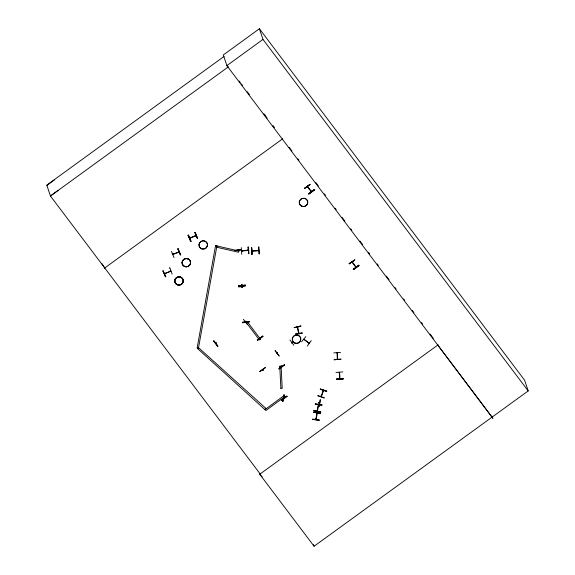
<?xml version="1.0" encoding="UTF-8"?>
<svg xmlns="http://www.w3.org/2000/svg" width="575" height="575" viewBox="0 0 575 575"><rect width="100%" height="100%" fill="white"/><g stroke="black" fill="none" stroke-linecap="round" stroke-linejoin="round"><path stroke-width="0.86" d="M297.404 327.47L297.821 327.678L297.419 327.024M297.368 326.866L298.598 333.529L298.49 332.911M298.878 333.349L297.649 326.981M245.834 321.734L245.777 321.145L245.92 321.82M317.019 412.965L315.812 419.527L315.905 418.686M318.421 404.484L317.515 411.168L317.256 410.435M318.356 405.296L318.708 404.671M216.538 343.052L216.114 343.577L215.769 343.268M245.007 322.561L244.756 322.137M245.396 322.28L245.295 321.827M317.882 395.729L324.199 398.123M238.129 250.204L238.46 250.772M242.24 287.241L241.91 287.399L241.874 286.681M242.204 285.444L242.039 284.668L241.787 285.229M164.551 273.506L164.594 273.865L165.197 273.434M170.84 271.206L170.15 271.17M178.358 251.929L178.53 252.31L178.394 251.836M189.671 238.093L190.418 238.093L190.16 237.633M195.327 235.477L195.522 235.973L195.292 235.563M195.924 235.304L195.895 235.599M312.556 419.096L319.283 420.073L319.211 420.433L312.505 419.362L319.254 419.98M314.015 410.737L320.699 411.707L320.67 412.103L313.964 411.053L314 410.6M320.67 412.088L313.964 411.01M320.721 411.822L314.015 410.715M323.322 390.396L320.979 396.657L321.188 395.895M323.265 390.238L323.085 391.029L323.567 390.497M323.15 390.346L323.488 390.31M337.022 352.719L337.288 353.172M339.904 378.724L339.897 378.774C339.811 374.418 339.717 372.564 339.185 372.701M282.684 401.372L284.1 394.766L282.713 401.372M282.993 401.408L284.107 394.831M284.143 398.223C283.576 397.569 284.115 399.028 284.179 397.907M304.405 339.595L303.665 339.401M308.689 342.563L308.444 342.937L309.091 343.023M319.484 402.701L319.549 403.226L319.067 402.795M318.881 402.73L319.01 403.161L319.017 402.637M320.225 399.704L319.089 406.353L319.463 406.403L320.289 399.776M277.114 353.179L277.56 353.273L277.258 352.885M291.812 342.398L291.985 342.837L291.568 342.678M215.611 245.741L216.912 245.942L198.44 348.184L197.132 347.983L215.56 245.611M315.237 404.132L315.308 403.765L322.014 404.814L321.942 405.181L315.237 404.132L321.95 405.109M313.785 412.455L313.849 412.095L320.555 413.145L320.491 413.511L313.763 412.332L320.491 413.511M318.464 404.707L317.17 410.895M317.263 413.145L316.106 419.434M321.181 396.606L321.231 395.873M307.266 186.53L311.233 191.748M310.816 191.108L311.14 190.986M311.01 190.965L311.442 191.533M351.95 262.092L355.925 267.282L355.508 266.807M356.083 266.886L355.681 266.498M238.877 250.865L238.596 252.252L216.581 247.214L216.868 245.812M260.403 338.179L260.173 338.538L260.727 338.704M263.221 370.257L262.538 369.646M281.491 366.642L281.383 365.98M281.707 366.577L281.261 365.959M283.612 397.656L283.971 398.137L283.856 397.375M284.208 398.058L283.727 397.354M164.623 273.657L164.493 273.355M165.162 273.607L164.932 273.168M178.581 252.303L178.99 251.663M189.786 238.007L195.946 235.434L195.327 235.851M195.989 235.728L195.766 235.29M316.969 412.807L317.127 413.447M320.354 389.016L320.225 389.361L326.636 391.496L326.765 391.151L320.354 389.009L326.758 391.151M323.538 390.562L321.346 396.649M316.142 418.722L315.797 418.765M241.615 251.146L241.637 250.635M251.958 250.966L252.605 250.98M307.546 186.868L307.92 186.94L307.452 186.386M262.574 369.833L263.178 370.199L262.646 369.933M244.806 322.287L245.496 322.208L245.144 321.856M213.85 340.867L217.846 346.092M291.978 342.786L291.59 342.707M248.148 250.082L241.694 250.822M248.148 250.053C248.896 250.779 247.207 250.808 247.674 250.089M258.556 250.147L258.635 250.671L252.094 250.887M163.135 270.696L165.78 276.783L165.428 276.927L162.876 270.803L165.751 276.697M174.009 257.622L171.465 251.419M305.828 336.583L301.58 341.794M307.302 346.092L311.276 340.616M283.633 398.029L284.294 398.094M277.531 353.338L277.38 353.036M244.792 322.352L245.353 321.986M284.266 397.03L265.93 410.514L197.62 348.608L198.49 347.516M265.104 409.35L266.017 408.394M275.137 350.721L279.134 355.932M279.119 356.04L275.13 350.642M241.888 287.191L242.053 286.501M242.226 287.342L242.154 286.788M337.345 358.613L337.647 358.987M339.279 372.255L339.609 378.796M339.602 378.149L339.566 378.753M213.605 341.054L217.566 346.402L217.875 346.179L213.842 340.795M284.251 398.374L283.612 398.295L283.533 397.49M241.744 254.287L241.284 247.588M251.656 247.76L252.217 254.387L251.836 254.423L251.721 247.775M46.906 185.43L54.603 179.759M58.147 190.339L50.442 196.01L260.195 473.987L259.778 474.289L314.072 546.25L528.202 390.921L524.63 380.247L259.404 28.75L223.316 54.948L226.881 65.622L492.107 417.119M310.062 184.374L304.621 188.478L310.069 184.381L304.391 188.183L304.621 188.478M307.546 186.3L307.215 186.372M314.144 189.671L308.71 193.818M308.883 194.048L314.367 190.002L308.883 194.041L308.66 193.753L314.137 189.657L314.367 190.002M224.077 56.422L46.798 185.114L50.442 196.01L228.447 66.793M226.881 65.622L262.976 39.423L259.404 28.75M104.319 268.273L282.749 138.748M260.367 338.768L259.375 339.918L246.035 322.237L247.063 321.332M349.082 263.673L354.818 259.965L349.097 263.688M355.803 266.52L355.551 266.901M353.309 269.222L358.822 265.219L359.044 265.557L353.532 269.56L353.309 269.265L358.793 265.176M353.524 269.546L359.044 265.557M265.147 409.479L283.489 396.003M438.2 344.77L259.735 474.238L262.2 476.898M215.877 343.383L216.581 343.203M245.496 322.208L244.878 322.417M216.042 343.397L216.329 342.865M247.444 324.695L243.405 319.326M257.226 340.026L262.782 336.066L257.449 340.321L262.947 336.289M259.857 371.594L265.42 367.684M259.706 371.436L265.248 367.461M281.297 366.067L279.738 366.174M284.381 364.658L284.632 365.039L279.091 369.013L278.875 368.719L284.409 364.701M284.467 364.809L278.904 368.747M286.853 396.053L281.34 400.114L281.563 400.408L287.098 396.434M287.098 396.434L286.882 396.139L281.312 400.02M173.413 254.459L173.226 253.999M179.019 252.116L172.744 254.416L179.048 251.821M190.354 238.129L190.253 237.669M172.895 254.639L173.528 254.409L173.319 254.035M190.684 241.371L188.104 235.268L190.684 241.371L190.979 241.155M289.973 339.954L293.897 345.216M188.075 235.29L188.428 235.146L191.008 241.248M194.745 232.415L197.311 238.611L197.663 238.467L195.083 232.365L194.702 232.422M196.003 235.693L189.764 238.302L189.621 237.935M169.855 267.9L169.474 267.957M164.507 273.599L170.667 271.134M164.601 273.815L170.775 271.235L170.696 270.839M172.133 274.11L169.841 267.9M195.047 232.365L197.649 238.46M177.847 248.838L180.349 254.89M252.59 251.174L252.511 250.686M189.851 238.122L189.721 237.813M251.843 254.416L251.642 247.696M300.818 325.989L294.184 327.657L300.818 326.003M300.869 326.248L294.184 327.657M302.17 333.227L295.457 334.492L295.377 334.132L302.162 333.184M241.637 249.809L241.601 249.442L234.83 250.456L241.637 249.809L234.844 250.506M238.618 285.797L245.41 285.078M238.682 286.257L238.647 285.89L245.432 285.114L245.467 285.48L238.682 286.249L245.46 285.466M245.367 286.178L238.589 286.982M242.355 322.273L249.147 321.554L249.205 321.957L242.42 322.726L249.205 321.935M242.427 322.726L242.391 322.359L249.169 321.59M258.894 247.128L258.484 247.077M258.7 250.204L258.082 250.19M258.7 250.592L252.044 251.189L251.908 250.808M248.572 253.597L248.982 253.654L248.472 247.027L248.077 246.977M259.375 253.74L259.009 253.783L259.39 253.748L258.879 247.121M340.58 352.353L333.78 352.906M340.968 359.404L334.147 359.619M335.987 372.413L342.793 371.932M336.332 379.076L343.138 378.602M343.182 378.982L336.375 379.478L343.182 379.004L343.16 378.63L336.332 379.026M280.83 388.276L282.203 388.319L281.103 366.21L281.383 366.555M258.57 247.142L259.009 253.783M248.659 253.668L248.127 246.984L248.601 253.683M307.496 186.444L311.42 191.353M242.111 250.592L242.255 251.038L241.665 251.117L248.17 250.384M257.981 250.542L258.017 250.262M242.161 250.779L242.183 250.65M318.988 402.852L319.592 402.938L318.952 403.082M303.902 339.142L309.163 343.045M216.904 245.956L238.92 250.995M317.889 395.679L324.293 397.706M337.302 352.662L337.676 358.987M244.871 322.611L244.742 322.23M303.722 339.372L308.983 343.16M198.533 347.652L266.06 408.523M260.425 338.927L260.259 338.114M354.761 259.878L349.305 263.968M262.976 39.423L528.202 390.921M239.2 81.039L240.278 82.469M241.356 83.892L242.427 85.316M247.264 91.727L249.413 94.58M263.932 113.814L267.159 118.091M273.075 125.925L274.146 127.348M289.225 147.337L291.928 150.909M297.864 158.779L298.942 160.209M315.675 182.39L318.37 185.962M324.307 193.833L325.393 195.263M335.103 208.136L336.188 209.566M342.125 217.436L344.82 221.016M350.757 228.886L351.835 230.316M359.936 241.047L362.631 244.619M368.568 252.49L369.653 253.92M377.207 263.932L378.285 265.363M386.386 276.093L389.081 279.673M395.018 287.543L396.096 288.973M403.657 298.986L404.735 300.416M412.289 310.435L413.914 312.577M421.468 322.589L422.546 324.027M430.107 334.039L433.342 338.33M352.202 261.948L356.126 267.109M247.113 321.461L260.446 339.142M283.533 396.132L284.309 397.167M264.522 114.49L265.592 115.92M273.096 125.911L274.167 127.334M437.783 345.072L492.883 418.406L492.344 416.774M262.768 336.052L262.991 336.353L257.449 340.321M260.166 338.459L260.396 338.754M101.818 263.537L104.743 267.972M188.356 235.082L190.936 241.184M340.925 358.965L334.168 359.9M337.302 359.016L337.072 352.748M302.069 332.774L295.37 334.082M291.518 342.52L291.69 342.959M252.59 250.75L252.727 251.131M277.064 353.021L277.236 353.46M241.658 250.966L241.5 250.714M238.316 250.024L238.021 250.197M238.079 250.053L238.143 250.714M284.129 397.749L284.345 398.36M283.921 397.986L283.734 397.821M241.809 284.668L241.874 285.38M242.097 285.265L241.737 284.769M245.547 321.145L245.525 321.705M313.519 544.59L314.072 546.25M215.841 343.124L215.956 343.606M178.832 251.656L179.026 252.152M172.787 254.179L172.989 254.675L172.752 254.272M170.099 271.012L170.099 271.386M279.781 366.311L280.88 388.405M178.149 248.731L177.797 248.874L180.377 254.977L180.73 254.833L178.135 248.723M201.502 248.774A4.262 4.133 -18.5 0 0 207.46 244.454A4.262 4.133 -18.5 0 0 200.74 241.651A4.262 4.133 -18.5 0 0 201.502 248.774M201.494 248.688A4.233 4.104 -18.5 0 0 207.41 244.389A4.233 4.104 -18.5 0 0 200.732 241.608A4.233 4.104 -18.5 0 0 201.494 248.688M301.774 206.252A4.269 4.14 -18.5 0 0 307.74 201.918A4.233 4.104 -18.5 0 0 301.02 199.115A4.269 4.14 -18.5 0 0 301.774 206.252M307.74 201.918A4.269 4.14 -18.5 0 0 301.005 199.115A4.233 4.104 -18.5 0 0 301.782 206.195A4.233 4.104 -18.5 0 0 307.697 201.897M177.272 284.762A4.248 4.111 -18.5 0 0 183.209 280.449A4.262 4.133 -18.5 0 0 176.503 277.653A4.262 4.133 -18.5 0 0 177.265 284.776A4.262 4.133 -18.5 0 0 183.224 280.449A4.248 4.111 -18.5 0 0 176.511 277.66A4.248 4.111 -18.5 0 0 177.272 284.762A4.233 4.104 -18.5 0 0 183.173 280.384A4.233 4.104 -18.5 0 0 176.496 277.603A4.233 4.104 -18.5 0 0 177.251 284.683M184.618 266.52A4.248 4.111 -18.5 0 0 190.548 262.214A4.248 4.111 -18.5 0 0 183.856 259.426A4.248 4.111 -18.5 0 0 184.597 266.448A4.248 4.111 -18.5 0 0 190.526 262.143A4.248 4.111 -18.5 0 0 183.835 259.354A4.233 4.104 -18.5 0 0 184.597 266.441A4.233 4.104 -18.5 0 0 190.519 262.143A4.233 4.104 -18.5 0 0 183.835 259.361A4.248 4.111 -18.5 0 0 184.618 266.52M294.803 343.052A4.269 4.14 -18.5 0 0 300.768 338.718A4.269 4.14 -18.5 0 0 294.033 335.915A4.269 4.14 -18.5 0 0 294.803 343.052A4.233 4.104 -18.5 0 0 300.725 338.689A4.233 4.104 -18.5 0 0 294.048 335.908A4.233 4.104 -18.5 0 0 294.803 342.995"/></g></svg>
